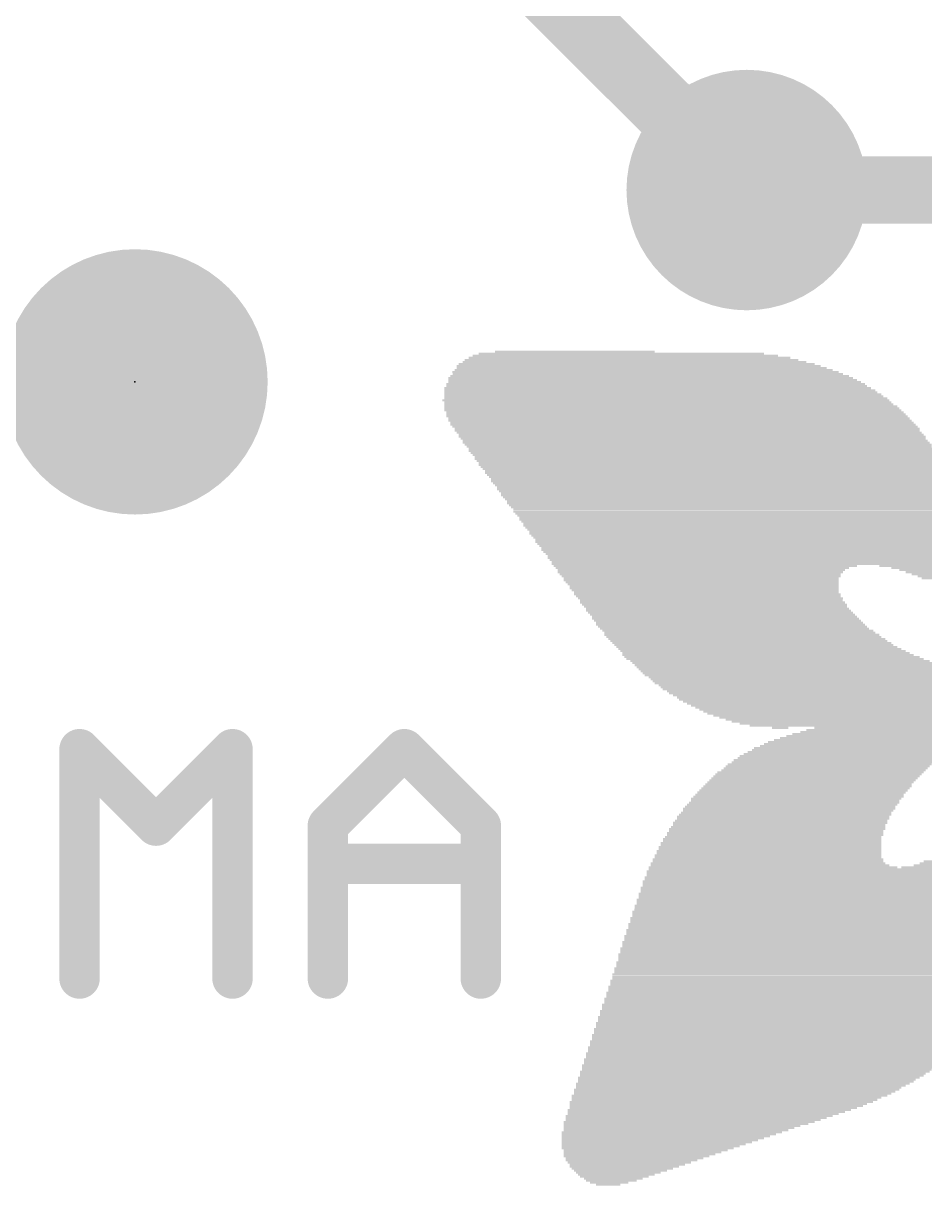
# Model space of a CAD drawing. Extents: x -5.2 to 31.1, y -9.3 to 38.1.
# Drawn here: x 5.529 to 8.926, y 0.565 to 4.947 of the extents above; entities that cross this region are included whole.
import ezdxf

# ---------------------------------------------------------------- set-up
doc = ezdxf.new("R2010")
doc.units = 0
for name, color, linetype in [('1', 12, 'CONTINUOUS'), ('16', 132, 'CONTINUOUS'), ('18', 110, 'CONTINUOUS'), ('21', 40, 'CONTINUOUS'), ('23', 40, 'CONTINUOUS')]:
    doc.layers.add(name, color=color, linetype=linetype)

# ---------------------------------------------------------------- blocks, each defined once
blk = doc.blocks.new('PIE')
at = {"const_width": 0.5}
blk.add_lwpolyline([(0, -0.25, 1), (0, 0.25, 1), (0, -0.25)], format="xyb", dxfattribs=at)
blk = doc.blocks.new('RECT')
blk.add_solid([(-0.5, -0.5), (0.5, -0.5), (-0.5, 0.5), (0.5, 0.5)])
blk = doc.blocks.new('ROUNDV')
at = {"const_width": 0.5}
blk.add_lwpolyline([(0, -0.25, 1), (0, 0.25, 1), (0, -0.25)], format="xyb", dxfattribs=at)

msp = doc.modelspace()

# ---------------------------------------------------------------- linework, layer by layer
at = {"layer": '1', "const_width": 0.254}
msp.add_lwpolyline([(8.255, 4.318), (11.623, 4.318)], dxfattribs=at)
at = {"layer": '1', "const_width": 0.127}
msp.add_lwpolyline([(8.255, 4.3815, 1), (8.255, 4.2545)], format="xyb", dxfattribs=at)
at = {"layer": '16', "const_width": 0.254}
msp.add_lwpolyline([(3.048, 9.525), (8.255, 4.318)], dxfattribs=at)
at = {"layer": '16', "const_width": 0.127}
msp.add_lwpolyline([(8.2101, 4.2731, 1), (8.2999, 4.3629)], format="xyb", dxfattribs=at)
at = {"layer": '21', "const_width": 0.0762}
for points in [[(5.7682, 2.2375, 1), (5.7143, 2.1836)], [(5.7793, 2.2105, 1), (5.7031, 2.2105)], [(6.3556, 2.2105, 1), (6.2794, 2.2105)], [(6.3444, 2.1836, 1), (6.2905, 2.2375)], [(6.9918, 2.2375, 1), (6.9379, 2.1836)], [(6.9918, 2.1836, 1), (6.9379, 2.2375)], [(6.0024, 1.9494, 1), (6.0563, 1.8955)], [(6.0024, 1.8955, 1), (6.0563, 1.9494)], [(6.6498, 1.9494, 1), (6.7037, 1.8955)], [(6.7149, 1.9224, 1), (6.6387, 1.9224)], [(7.2911, 1.9224, 1), (7.2149, 1.9224)], [(7.226, 1.8955, 1), (7.2799, 1.9494)], [(6.6768, 1.8165, 1), (6.6768, 1.7403)], [(7.253, 1.7403, 1), (7.253, 1.8165)], [(5.7031, 1.3462, 1), (5.7793, 1.3462)], [(6.2794, 1.3462, 1), (6.3556, 1.3462)], [(6.6387, 1.3462, 1), (6.7149, 1.3462)], [(7.2149, 1.3462, 1), (7.2911, 1.3462)]]:
    msp.add_lwpolyline(points, format="xyb", dxfattribs=at)
at = {"layer": '21', "const_width": 0.1524}
for points in [[(5.7412, 1.3462), (5.7412, 2.2105)], [(5.7412, 2.2105), (6.0293, 1.9224)], [(6.0293, 1.9224), (6.3175, 2.2105)], [(6.3175, 2.2105), (6.3175, 1.3462)], [(6.6768, 1.9224), (6.9649, 2.2105)], [(6.9649, 2.2105), (7.253, 1.9224)], [(6.6768, 1.3462), (6.6768, 1.9224)], [(7.253, 1.9224), (7.253, 1.3462)], [(6.6768, 1.7784), (7.253, 1.7784)]]:
    msp.add_lwpolyline(points, dxfattribs=at)
at = {"layer": '23'}
msp.add_point((5.95, 3.595), dxfattribs=at)

# ---------------------------------------------------------------- block references
at = {"layer": '1'}
msp.add_blockref('PIE', (5.95, 3.595), dxfattribs=at)
at = {"layer": '18', "xscale": 0.9064, "yscale": 0.9064}
msp.add_blockref('ROUNDV', (8.255, 4.318), dxfattribs=at)
msp.add_blockref('ROUNDV', (8.255, 4.318), dxfattribs=at)
at = {"layer": '21'}
for p, xscale, yscale in [((7.8207, 3.6779), 1.2573, 0.0076), ((7.8131, 3.6856), 1.2115, 0.0077), ((7.7978, 3.6932), 1.1506, 0.0076), ((7.7826, 3.7008), 1.0744, 0.0076), ((7.6073, 3.7084), 0.602, 0.0076), ((7.8664, 3.6398), 1.425, 0.0076), ((7.8473, 3.6551), 1.3716, 0.0076), ((7.8588, 3.6475), 1.3945, 0.0077), ((7.8398, 3.6627), 1.3411, 0.0076), ((7.8321, 3.6703), 1.2954, 0.0076), ((7.8931, 3.6094), 1.524, 0.0077), ((7.9007, 3.6017), 1.5392, 0.0076), ((7.9083, 3.5941), 1.5544, 0.0076), ((7.8893, 3.617), 1.5011, 0.0076), ((7.874, 3.6322), 1.4554, 0.0076), ((7.8817, 3.6246), 1.4707, 0.0076), ((7.9197, 3.5713), 1.6078, 0.0077), ((7.9274, 3.5636), 1.6231, 0.0076), ((7.9312, 3.556), 1.6307, 0.0076), ((7.9388, 3.5484), 1.6459, 0.0076), ((7.9121, 3.5865), 1.5774, 0.0076), ((7.9159, 3.5789), 1.585, 0.0076), ((7.9502, 3.5255), 1.684, 0.0076), ((7.9426, 3.5408), 1.6536, 0.0076), ((7.9502, 3.5332), 1.6688, 0.0077), ((7.9578, 3.5179), 1.684, 0.0076), ((7.9617, 3.5103), 1.6917, 0.0076), ((7.9693, 3.5027), 1.7069, 0.0076), ((7.9731, 3.495), 1.7145, 0.0077), ((7.9769, 3.4874), 1.7221, 0.0076), ((7.9845, 3.4798), 1.7222, 0.0076), ((7.9883, 3.4722), 1.7298, 0.0076), ((7.9921, 3.4646), 1.7374, 0.0076), ((7.9998, 3.4569), 1.7373, 0.0077), ((8.0036, 3.4493), 1.7449, 0.0076), ((8.0112, 3.4417), 1.745, 0.0076), ((8.015, 3.4341), 1.7526, 0.0076), ((8.0226, 3.4265), 1.7526, 0.0076), ((8.0302, 3.4188), 1.7526, 0.0077), ((8.0302, 3.4112), 1.7526, 0.0076), ((8.0378, 3.4036), 1.7526, 0.0076), ((8.0455, 3.396), 1.7526, 0.0076), ((8.0493, 3.3884), 1.7602, 0.0076), ((8.0531, 3.3808), 1.7526, 0.0077), ((8.0607, 3.3731), 1.7526, 0.0076), ((8.0645, 3.3655), 1.7602, 0.0076), ((8.0721, 3.3579), 1.7602, 0.0076), ((8.0759, 3.3503), 1.7526, 0.0076), ((8.0836, 3.3427), 1.7526, 0.0077), ((8.0874, 3.335), 1.7602, 0.0076), ((8.0912, 3.3274), 1.7526, 0.0076), ((8.0988, 3.3198), 1.7526, 0.0076), ((8.1064, 3.3122), 1.7526, 0.0076), ((8.1064, 3.3046), 1.7526, 0.0077), ((8.114, 3.2969), 1.7526, 0.0076), ((8.1217, 3.2893), 1.7526, 0.0076), ((8.1217, 3.2817), 1.7526, 0.0076), ((8.1293, 3.2741), 1.7526, 0.0076), ((8.3617, 3.2665), 2.2022, 0.0077), ((8.3617, 3.2588), 2.187, 0.0076), ((8.3617, 3.2512), 2.187, 0.0076), ((8.3617, 3.2436), 2.1717, 0.0076), ((8.3655, 3.236), 2.164, 0.0076), ((8.3655, 3.2284), 2.1488, 0.0077), ((8.3655, 3.2207), 2.1488, 0.0076), ((8.3655, 3.2131), 2.1336, 0.0076), ((8.3693, 3.2055), 2.126, 0.0076), ((8.3731, 3.1979), 2.1184, 0.0076), ((8.3693, 3.1903), 2.1108, 0.0077), ((8.3732, 3.1826), 2.1031, 0.0076), ((8.3732, 3.175), 2.0879, 0.0076), ((8.3732, 3.1674), 2.0879, 0.0076), ((8.377, 3.1598), 2.0803, 0.0076), ((8.3769, 3.1522), 2.065, 0.0077), ((8.3807, 3.1445), 2.0574, 0.0076), ((8.3807, 3.1369), 2.0574, 0.0076), ((8.3846, 3.1293), 2.0497, 0.0076), ((8.3846, 3.1217), 2.0345, 0.0076), ((8.3884, 3.1141), 2.0269, 0.0077), ((8.3884, 3.1064), 2.0269, 0.0076), ((8.3922, 3.0988), 2.0193, 0.0076), ((8.3922, 3.0912), 2.0041, 0.0076), ((8.396, 3.0836), 1.9964, 0.0076), ((8.396, 3.076), 1.9964, 0.0077), ((8.3998, 3.0683), 1.9888, 0.0076), ((8.4036, 3.0607), 1.9812, 0.0076), ((8.3998, 3.0531), 1.9736, 0.0076), ((8.4036, 3.0455), 1.966, 0.0076), ((8.4074, 3.0379), 1.9584, 0.0077), ((8.4113, 3.0302), 1.9507, 0.0076), ((8.4113, 3.0226), 1.9507, 0.0076), ((8.4151, 3.015), 1.9431, 0.0076), ((8.4189, 3.0074), 1.9355, 0.0076), ((8.4189, 2.9998), 1.9203, 0.0077), ((8.4189, 2.9921), 1.9203, 0.0076), ((8.4227, 2.9845), 1.9127, 0.0076), ((8.4265, 2.9769), 1.905, 0.0076), ((8.4303, 2.9693), 1.8974, 0.0076), ((8.4303, 2.9617), 1.8974, 0.0077), ((8.4341, 2.954), 1.8898, 0.0076), ((8.4379, 2.9464), 1.8822, 0.0076), ((8.4417, 2.9388), 1.8746, 0.0076), ((8.4417, 2.9312), 1.8746, 0.0076), ((8.4456, 2.9236), 1.8669, 0.0077), ((8.4494, 2.9159), 1.8593, 0.0076), ((8.4494, 2.9083), 1.8593, 0.0076), ((8.0988, 2.9007), 1.143, 0.0076), ((8.0874, 2.8931), 1.1049, 0.0076), ((9.0666, 2.9007), 0.6249, 0.0076), ((9.0894, 2.8931), 0.5792, 0.0076), ((8.0836, 2.8855), 1.0821, 0.0077), ((8.0798, 2.8778), 1.0745, 0.0076), ((8.0798, 2.8702), 1.0591, 0.0076), ((8.0836, 2.8626), 1.0515, 0.0076), ((8.0836, 2.855), 1.0363, 0.0076), ((8.0836, 2.8474), 1.0363, 0.0077), ((9.1047, 2.8855), 0.5487, 0.0077), ((9.1161, 2.8778), 0.5258, 0.0076), ((9.1275, 2.8702), 0.503, 0.0076), ((9.139, 2.8626), 0.4801, 0.0076), ((9.1466, 2.855), 0.4649, 0.0076), ((8.0874, 2.8397), 1.0287, 0.0076), ((8.0912, 2.8321), 1.0211, 0.0076), ((8.095, 2.8245), 1.0134, 0.0076), ((8.095, 2.8169), 1.0134, 0.0076), ((8.0988, 2.8093), 1.0058, 0.0077), ((8.1026, 2.8016), 0.9982, 0.0076), ((8.1064, 2.794), 1.0058, 0.0076), ((8.1102, 2.7864), 0.9982, 0.0076), ((8.1179, 2.7788), 0.9983, 0.0076), ((8.1217, 2.7712), 0.9906, 0.0077), ((8.1255, 2.7635), 0.9982, 0.0076), ((8.1331, 2.7559), 0.9982, 0.0076), ((8.1369, 2.7483), 0.9906, 0.0076), ((8.1445, 2.7407), 0.9906, 0.0076), ((8.1483, 2.733), 0.9982, 0.0077), ((8.156, 2.7254), 0.9983, 0.0076), ((8.1636, 2.7178), 0.9982, 0.0076), ((8.1712, 2.7102), 0.9982, 0.0076), ((8.175, 2.7026), 1.0058, 0.0076), ((8.1826, 2.6949), 1.0058, 0.0077), ((8.1903, 2.6873), 1.0059, 0.0076), ((8.1941, 2.6797), 1.0135, 0.0076), ((8.2017, 2.6721), 1.0135, 0.0076), ((8.2093, 2.6645), 1.0134, 0.0076), ((8.2208, 2.6568), 1.0211, 0.0077), ((8.2284, 2.6492), 1.0211, 0.0076), ((8.236, 2.6416), 1.0363, 0.0076), ((8.2436, 2.634), 1.0363, 0.0076), ((8.255, 2.6264), 1.044, 0.0076), ((8.2627, 2.6187), 1.0439, 0.0077), ((8.2741, 2.6111), 1.0515, 0.0076), ((8.2817, 2.6035), 1.0516, 0.0076), ((8.2931, 2.5959), 1.0592, 0.0076), ((8.3045, 2.5883), 1.0668, 0.0076), ((8.316, 2.5807), 1.0744, 0.0077), ((8.3274, 2.573), 1.082, 0.0076), ((8.3351, 2.5654), 1.0973, 0.0076), ((8.3503, 2.5578), 1.1125, 0.0076), ((8.3617, 2.5502), 1.1202, 0.0076), ((8.3808, 2.5426), 1.1277, 0.0077), ((8.3922, 2.5349), 1.1354, 0.0076), ((8.4112, 2.5273), 1.1582, 0.0076), ((8.4303, 2.5197), 1.1811, 0.0076), ((8.4569, 2.5121), 1.2192, 0.0076), ((8.7656, 2.5045), 1.8211, 0.0077), ((8.7694, 2.4968), 1.8135, 0.0076), ((8.7732, 2.4892), 1.8059, 0.0076), ((8.7808, 2.4816), 1.7907, 0.0076), ((8.7846, 2.474), 1.783, 0.0076), ((8.7884, 2.4664), 1.7754, 0.0077), ((8.7961, 2.4587), 1.7755, 0.0076), ((8.8037, 2.4511), 1.7603, 0.0076), ((8.8113, 2.4435), 1.7602, 0.0076), ((8.8189, 2.4359), 1.7602, 0.0076), ((8.8341, 2.4283), 1.7602, 0.0077), ((8.8456, 2.4206), 1.7679, 0.0076), ((8.8608, 2.413), 1.7678, 0.0076), ((8.8761, 2.4054), 1.7679, 0.0076), ((8.8951, 2.3978), 1.7907, 0.0076), ((8.9294, 2.3902), 1.8288, 0.0077), ((9.7714, 2.3825), 3.4824, 0.0076), ((9.7714, 2.3749), 3.4518, 0.0076), ((9.7752, 2.3673), 3.429, 0.0076), ((9.779, 2.3597), 3.4062, 0.0076), ((9.779, 2.3521), 3.3756, 0.0077), ((9.7828, 2.3444), 3.3528, 0.0076), ((9.7866, 2.3368), 3.3147, 0.0076), ((9.7942, 2.3292), 3.2843, 0.0076), ((9.8018, 2.3216), 3.2537, 0.0076), ((9.8057, 2.314), 3.2156, 0.0077), ((9.8171, 2.3063), 3.1776, 0.0076), ((9.8285, 2.2987), 3.1242, 0.0076), ((8.3808, 2.2911), 0.0609, 0.0076), ((8.8037, 2.2759), 0.6935, 0.0077), ((8.8265, 2.2835), 0.6934, 0.0076), ((9.9466, 2.2911), 2.8727, 0.0076), ((8.7008, 2.2378), 0.7315, 0.0077), ((8.7199, 2.2454), 0.7239, 0.0076), ((8.7389, 2.253), 0.7163, 0.0076), ((8.758, 2.2606), 0.7087, 0.0076), ((8.777, 2.2682), 0.701, 0.0076), ((8.6208, 2.192), 0.7544, 0.0076), ((8.6322, 2.1997), 0.7468, 0.0077), ((8.6475, 2.2073), 0.7467, 0.0076), ((8.6551, 2.2149), 0.7467, 0.0076), ((8.6741, 2.2225), 0.7392, 0.0076), ((8.6856, 2.2301), 0.7315, 0.0076), ((8.5598, 2.1463), 0.7696, 0.0076), ((8.5674, 2.1539), 0.7696, 0.0076), ((8.5789, 2.1616), 0.762, 0.0077), ((8.5865, 2.1692), 0.762, 0.0076), ((8.6017, 2.1768), 0.762, 0.0076), ((8.6093, 2.1844), 0.762, 0.0076), ((8.5103, 2.1006), 0.7772, 0.0076), ((8.5179, 2.1082), 0.7772, 0.0076), ((8.5255, 2.1158), 0.7772, 0.0076), ((8.5332, 2.1235), 0.7773, 0.0077), ((8.5446, 2.1311), 0.7696, 0.0076), ((8.5522, 2.1387), 0.7696, 0.0076), ((8.476, 2.0625), 0.7848, 0.0076), ((8.4836, 2.0701), 0.7848, 0.0076), ((8.4874, 2.0777), 0.7772, 0.0076), ((8.4951, 2.0854), 0.7773, 0.0077), ((8.5027, 2.093), 0.7773, 0.0076), ((8.4417, 2.0244), 0.7924, 0.0076), ((8.4379, 2.0168), 0.7848, 0.0076), ((8.4494, 2.032), 0.7925, 0.0076), ((8.4532, 2.0396), 0.7849, 0.0076), ((8.4608, 2.0473), 0.7849, 0.0077), ((8.4684, 2.0549), 0.7849, 0.0076), ((8.4036, 1.9711), 0.7924, 0.0077), ((8.4151, 1.9863), 0.8001, 0.0076), ((8.4113, 1.9787), 0.7925, 0.0076), ((8.4189, 1.9939), 0.7925, 0.0076), ((8.4265, 2.0015), 0.7925, 0.0076), ((8.4341, 2.0091), 0.7925, 0.0077), ((8.3808, 1.933), 0.8077, 0.0077), ((8.377, 1.9253), 0.8001, 0.0076), ((8.3846, 1.9406), 0.8001, 0.0076), ((8.3922, 1.9558), 0.8001, 0.0076), ((8.3922, 1.9482), 0.8001, 0.0076), ((8.3998, 1.9634), 0.8001, 0.0076), ((8.3617, 1.8949), 0.8154, 0.0077), ((8.3617, 1.8872), 0.8154, 0.0076), ((8.3693, 1.9101), 0.8154, 0.0076), ((8.3655, 1.9025), 0.8078, 0.0076), ((8.3732, 1.9177), 0.8077, 0.0076), ((8.3426, 1.8415), 0.8382, 0.0076), ((8.3465, 1.8568), 0.8305, 0.0077), ((8.3465, 1.8491), 0.8305, 0.0076), ((8.3503, 1.872), 0.8229, 0.0076), ((8.3503, 1.8644), 0.8229, 0.0076), ((8.3541, 1.8796), 0.8153, 0.0076), ((8.3351, 1.7958), 0.8687, 0.0076), ((8.335, 1.811), 0.8534, 0.0076), ((8.335, 1.8034), 0.8534, 0.0076), ((8.3388, 1.8263), 0.8458, 0.0076), ((8.3388, 1.8187), 0.8458, 0.0077), ((8.3426, 1.8339), 0.8382, 0.0076), ((8.7579, 1.7501), 1.7602, 0.0076), ((8.7617, 1.7577), 1.7526, 0.0076), ((8.3541, 1.7653), 0.9373, 0.0076), ((8.3351, 1.7806), 0.8839, 0.0077), ((8.3427, 1.7729), 0.8991, 0.0076), ((8.3351, 1.7882), 0.8687, 0.0076), ((9.2341, 1.7653), 0.7925, 0.0076), ((9.2533, 1.7729), 0.7391, 0.0076), ((9.2646, 1.7806), 0.7163, 0.0077), ((9.2685, 1.7882), 0.6934, 0.0076), ((8.7656, 1.712), 1.8059, 0.0076), ((8.7656, 1.7272), 1.7907, 0.0076), ((8.7656, 1.7196), 1.7907, 0.0076), ((8.7618, 1.7425), 1.7679, 0.0077), ((8.7656, 1.7348), 1.7755, 0.0076), ((8.7808, 1.6663), 1.8669, 0.0077), ((8.7732, 1.6891), 1.8364, 0.0076), ((8.777, 1.6815), 1.844, 0.0076), ((8.7808, 1.6739), 1.8516, 0.0076), ((8.7694, 1.7044), 1.8135, 0.0077), ((8.7732, 1.6967), 1.8212, 0.0076), ((8.8037, 1.6205), 1.9431, 0.0076), ((8.7922, 1.6434), 1.905, 0.0076), ((8.796, 1.6358), 1.9126, 0.0076), ((8.8037, 1.6281), 1.9279, 0.0077), ((8.7846, 1.6586), 1.8746, 0.0076), ((8.7884, 1.651), 1.8822, 0.0076), ((9.2266, 1.5748), 2.8194, 0.0076), ((9.2265, 1.5977), 2.8041, 0.0076), ((9.2304, 1.5901), 2.8118, 0.0077), ((9.2304, 1.5824), 2.8118, 0.0076), ((9.2303, 1.6053), 2.7965, 0.0076), ((8.8151, 1.6129), 1.966, 0.0076), ((9.2265, 1.552), 2.8347, 0.0077), ((9.2303, 1.5443), 2.8423, 0.0076), ((9.2303, 1.5367), 2.8423, 0.0076), ((9.2304, 1.5672), 2.827, 0.0076), ((9.2304, 1.5596), 2.827, 0.0076), ((8.537, 1.5062), 1.4859, 0.0076), ((8.537, 1.4986), 1.4859, 0.0076), ((8.537, 1.491), 1.4859, 0.0076), ((9.2265, 1.5291), 2.8499, 0.0076), ((9.2303, 1.5215), 2.8575, 0.0076), ((9.2303, 1.5139), 2.8575, 0.0077), ((8.5256, 1.4605), 1.4935, 0.0076), ((8.5218, 1.4529), 1.4859, 0.0076), ((8.5218, 1.4453), 1.4859, 0.0076), ((8.5332, 1.4834), 1.4935, 0.0076), ((8.5294, 1.4758), 1.4859, 0.0077), ((8.5294, 1.4681), 1.4859, 0.0076), ((8.5103, 1.4072), 1.4935, 0.0076), ((8.5065, 1.3996), 1.4859, 0.0077), ((8.5179, 1.4377), 1.4936, 0.0077), ((8.5141, 1.43), 1.4859, 0.0076), ((8.5141, 1.4224), 1.4859, 0.0076), ((8.5141, 1.4148), 1.4859, 0.0076), ((8.4951, 1.3615), 1.4935, 0.0077), ((8.5027, 1.3843), 1.4935, 0.0076), ((8.4989, 1.3767), 1.4859, 0.0076), ((8.4989, 1.3691), 1.4859, 0.0076), ((8.5065, 1.3919), 1.4859, 0.0076), ((8.476, 1.3157), 1.4859, 0.0076), ((8.4837, 1.3386), 1.4859, 0.0076), ((8.4837, 1.331), 1.4859, 0.0076), ((8.4837, 1.3234), 1.4859, 0.0077), ((8.4913, 1.3538), 1.4859, 0.0076), ((8.4913, 1.3462), 1.4859, 0.0076), ((8.457, 1.27), 1.4783, 0.0076), ((8.4684, 1.2929), 1.4859, 0.0076), ((8.4646, 1.2853), 1.4783, 0.0077), ((8.4646, 1.2776), 1.4783, 0.0076), ((8.476, 1.3081), 1.4859, 0.0076), ((8.4722, 1.3005), 1.4783, 0.0076), ((8.4379, 1.2243), 1.4706, 0.0076), ((8.4455, 1.2471), 1.4706, 0.0077), ((8.4455, 1.2395), 1.4706, 0.0076), ((8.4417, 1.2319), 1.463, 0.0076), ((8.457, 1.2624), 1.4783, 0.0076), ((8.4532, 1.2548), 1.4707, 0.0076), ((8.4188, 1.1862), 1.4478, 0.0076), ((8.4265, 1.2014), 1.4631, 0.0076), ((8.4227, 1.1938), 1.4555, 0.0076), ((8.4341, 1.2167), 1.463, 0.0076), ((8.4303, 1.209), 1.4554, 0.0077), ((8.3998, 1.1557), 1.4402, 0.0076), ((8.396, 1.1481), 1.4326, 0.0076), ((8.3922, 1.1405), 1.4249, 0.0076), ((8.4112, 1.1786), 1.4478, 0.0076), ((8.4112, 1.171), 1.4478, 0.0077), ((8.4074, 1.1633), 1.4402, 0.0076), ((8.3655, 1.1024), 1.402, 0.0076), ((8.3617, 1.0948), 1.3944, 0.0077), ((8.3694, 1.11), 1.4097, 0.0076), ((8.3846, 1.1329), 1.4249, 0.0077), ((8.3808, 1.1252), 1.4173, 0.0076), ((8.377, 1.1176), 1.4097, 0.0076), ((8.3388, 1.0643), 1.3792, 0.0076), ((8.335, 1.0567), 1.3716, 0.0077), ((8.3312, 1.049), 1.364, 0.0076), ((8.3541, 1.0871), 1.3945, 0.0076), ((8.3503, 1.0795), 1.3869, 0.0076), ((8.3465, 1.0719), 1.3793, 0.0076), ((8.3046, 1.0186), 1.3411, 0.0077), ((8.297, 1.0109), 1.3259, 0.0076), ((8.3236, 1.0414), 1.364, 0.0076), ((8.316, 1.0338), 1.3487, 0.0076), ((8.3122, 1.0262), 1.3411, 0.0076), ((8.2626, 0.9728), 1.2878, 0.0076), ((8.255, 0.9652), 1.2726, 0.0076), ((8.2855, 0.9957), 1.3182, 0.0076), ((8.2779, 0.9881), 1.303, 0.0076), ((8.2741, 0.9805), 1.2954, 0.0077), ((8.2931, 1.0033), 1.3182, 0.0076), ((8.2169, 0.9271), 1.2268, 0.0076), ((8.2093, 0.9195), 1.2116, 0.0076), ((8.2245, 0.9347), 1.2268, 0.0076), ((8.2398, 0.95), 1.2573, 0.0076), ((8.2322, 0.9424), 1.2421, 0.0077), ((8.2512, 0.9576), 1.265, 0.0076), ((8.1598, 0.8814), 1.143, 0.0076), ((8.1484, 0.8738), 1.1201, 0.0076), ((8.1788, 0.8966), 1.1658, 0.0076), ((8.1712, 0.889), 1.1506, 0.0076), ((8.1903, 0.9042), 1.1887, 0.0077), ((8.2017, 0.9119), 1.1963, 0.0076), ((8.114, 0.8509), 1.0668, 0.0076), ((8.1026, 0.8433), 1.044, 0.0076), ((8.0912, 0.8357), 1.0211, 0.0076), ((8.1293, 0.8585), 1.082, 0.0076), ((8.1408, 0.8662), 1.1049, 0.0077), ((8.0264, 0.7976), 0.922, 0.0076), ((8.0379, 0.8052), 0.9449, 0.0076), ((8.0112, 0.79), 0.8915, 0.0077), ((8.0645, 0.8204), 0.983, 0.0076), ((8.076, 0.8281), 1.0059, 0.0077), ((8.0531, 0.8128), 0.9601, 0.0076), ((7.9731, 0.7671), 0.8306, 0.0076), ((7.9502, 0.7519), 0.7848, 0.0077), ((7.9388, 0.7442), 0.762, 0.0076), ((7.9617, 0.7595), 0.8077, 0.0076), ((7.9998, 0.7823), 0.8687, 0.0076), ((7.9883, 0.7747), 0.8458, 0.0076), ((7.9274, 0.7366), 0.7391, 0.0076), ((7.9045, 0.7214), 0.6934, 0.0076), ((7.8931, 0.7137), 0.6705, 0.0077), ((7.916, 0.729), 0.7163, 0.0076), ((7.8817, 0.7061), 0.6477, 0.0076), ((7.874, 0.6985), 0.6172, 0.0076), ((7.8626, 0.6909), 0.5944, 0.0076), ((7.8397, 0.6757), 0.5486, 0.0077), ((7.8512, 0.6833), 0.5715, 0.0076), ((7.8321, 0.668), 0.5182, 0.0076), ((7.8207, 0.6604), 0.4953, 0.0076), ((7.8131, 0.6528), 0.4649, 0.0076), ((7.794, 0.6376), 0.4114, 0.0077), ((7.8055, 0.6452), 0.4343, 0.0076), ((7.7864, 0.6299), 0.381, 0.0076), ((7.7788, 0.6223), 0.3505, 0.0076), ((7.7712, 0.6147), 0.3201, 0.0076), ((7.7635, 0.6071), 0.2896, 0.0076), ((7.7559, 0.5995), 0.259, 0.0077), ((7.7521, 0.5918), 0.221, 0.0076), ((7.7445, 0.5842), 0.1905, 0.0076), ((7.7369, 0.5766), 0.1447, 0.0076), ((7.7331, 0.569), 0.0915, 0.0076)]:
    msp.add_blockref('RECT', p, dxfattribs=dict(at, xscale=xscale, yscale=yscale))

doc.saveas('drawing.dxf')
